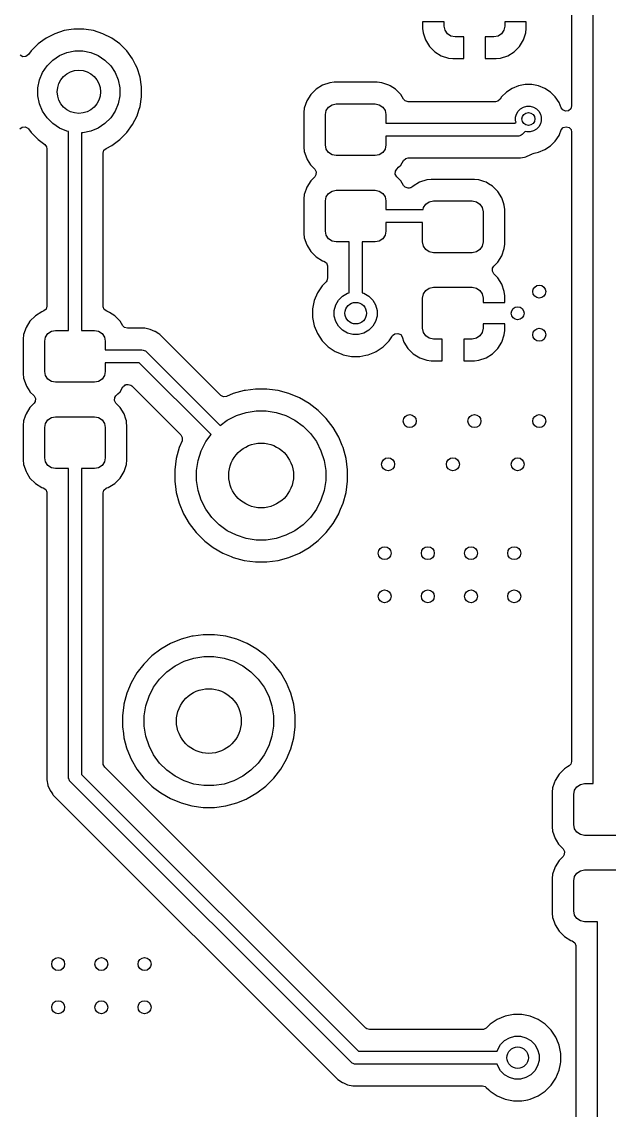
# Model space of a CAD drawing. Extents: x 103 to 241, y -131 to -73.
# Drawn here: x 174.02 to 187.62, y -117.97 to -92.75 of the extents above; entities that cross this region are included whole.
import ezdxf

# ---------------------------------------------------------------- set-up
doc = ezdxf.new("R2010")
doc.units = 0
doc.layers.add('BLACK', color=7, linetype='CONTINUOUS')

msp = doc.modelspace()

# ---------------------------------------------------------------- linework, layer by layer
at = {"layer": 'BLACK', "linetype": 'CONTINUOUS'}
for p, q in [((186.7495, -87.926079), (186.7495, -94.697809)), ((187.25, -110.4), (187.25, -88)), ((183.8, -92.75), (183.300001, -92.75)), ((183.300001, -92.75), (183.300001, -92.899986)), ((183.8, -92.85), (183.8, -92.75)), ((185.7, -92.75), (185.2, -92.75)), ((185.2, -92.75), (185.2, -92.85)), ((185.7, -92.899973), (185.7, -92.75)), ((174.782244, -93.02345), (174.578461, -93.127283)), ((174.99975, -92.952778), (174.782244, -93.02345)), ((174.999753, -92.952778), (174.99975, -92.952778)), ((175.163033, -92.926917), (174.999753, -92.952778)), ((175.225646, -92.917), (175.163033, -92.926917)), ((175.454354, -92.917), (175.225646, -92.917)), ((175.510826, -92.925944), (175.454354, -92.917)), ((175.680248, -92.952778), (175.510826, -92.925944)), ((175.897755, -93.02345), (175.680248, -92.952778)), ((176.101538, -93.127283), (175.897755, -93.02345)), ((183.300001, -92.899986), (183.310494, -93.002697)), ((183.310494, -93.002697), (183.365641, -93.169119)), ((183.81903, -92.945671), (183.8, -92.85)), ((183.873223, -93.026777), (183.81903, -92.945671)), ((183.954329, -93.08097), (183.873223, -93.026777)), ((185.126777, -93.026777), (185.045671, -93.08097)), ((185.18097, -92.945671), (185.126777, -93.026777)), ((185.2, -92.85), (185.18097, -92.945671)), ((185.634358, -93.169119), (185.689505, -93.002697)), ((185.689505, -93.002697), (185.689506, -93.00269)), ((185.689506, -93.00269), (185.699999, -92.899986)), ((185.699999, -92.899986), (185.7, -92.899973)), ((174.393431, -93.261716), (174.231715, -93.423432)), ((174.393432, -93.261716), (174.393431, -93.261716)), ((174.393434, -93.261714), (174.393432, -93.261716)), ((174.504051, -93.181346), (174.393434, -93.261714)), ((174.578461, -93.127283), (174.504051, -93.181346)), ((176.286566, -93.261714), (176.101538, -93.127283)), ((176.448286, -93.423434), (176.286566, -93.261714)), ((183.365641, -93.169119), (183.365643, -93.169124)), ((183.365643, -93.169124), (183.457684, -93.318345)), ((184.05, -93.1), (183.954329, -93.08097)), ((184.25, -93.1), (184.05, -93.1)), ((184.25, -93.599998), (184.25, -93.1)), ((184.95, -93.1), (184.75, -93.1)), ((184.75, -93.1), (184.75, -93.599999)), ((185.045671, -93.08097), (184.95, -93.1)), ((185.542315, -93.318345), (185.634356, -93.169124)), ((185.634356, -93.169124), (185.634358, -93.169119)), ((174.045374, -93.556582), (173.983579, -93.523976)), ((174.114987, -93.550603), (174.045374, -93.556582)), ((174.170318, -93.507938), (174.114987, -93.550603)), ((174.231715, -93.423432), (174.170318, -93.507938)), ((174.73574, -93.633708), (174.890995, -93.52997)), ((174.890995, -93.52997), (175.063504, -93.458514)), ((175.063504, -93.458514), (175.246639, -93.422087)), ((175.246639, -93.422087), (175.433361, -93.422087)), ((175.433361, -93.422087), (175.616496, -93.458514)), ((175.616496, -93.458514), (175.789005, -93.52997)), ((175.789005, -93.52997), (175.94426, -93.633708)), ((176.582717, -93.608462), (176.448286, -93.423434)), ((183.457684, -93.318345), (183.581654, -93.442315)), ((183.581654, -93.442315), (183.730875, -93.534356)), ((183.730875, -93.534356), (183.73088, -93.534358)), ((183.73088, -93.534358), (183.897302, -93.589505)), ((185.102697, -93.589505), (185.269119, -93.534358)), ((185.269119, -93.534358), (185.269124, -93.534356)), ((185.269124, -93.534356), (185.418345, -93.442315)), ((185.418345, -93.442315), (185.542315, -93.318345)), ((174.49997, -93.920995), (174.603708, -93.76574)), ((174.603708, -93.76574), (174.73574, -93.633708)), ((175.94426, -93.633708), (176.076292, -93.76574)), ((176.076292, -93.76574), (176.18003, -93.920995)), ((176.653667, -93.747709), (176.582717, -93.608462)), ((176.686549, -93.812244), (176.653667, -93.747709)), ((176.757221, -94.02975), (176.686549, -93.812244)), ((183.897302, -93.589505), (183.897309, -93.589506)), ((183.897309, -93.589506), (184.000019, -93.599999)), ((184.000019, -93.599999), (184.249999, -93.599999)), ((184.249999, -93.599999), (184.25, -93.599998)), ((184.75, -93.599999), (184.999972, -93.599999)), ((184.999972, -93.599999), (184.999986, -93.599998)), ((184.999986, -93.599998), (185.102697, -93.589505)), ((174.428514, -94.093504), (174.49997, -93.920995)), ((176.18003, -93.920995), (176.251486, -94.093504)), ((176.757221, -94.029751), (176.757221, -94.02975)), ((176.757222, -94.029755), (176.757221, -94.029751)), ((176.793, -94.255646), (176.757222, -94.029755)), ((174.392087, -94.276639), (174.428514, -94.093504)), ((174.392087, -94.463361), (174.392087, -94.276639)), ((176.251486, -94.093504), (176.287913, -94.276639)), ((176.287913, -94.276639), (176.287913, -94.463361)), ((176.793, -94.484354), (176.793, -94.255646)), ((180.831342, -94.307289), (180.707289, -94.431342)), ((180.980663, -94.215187), (180.831342, -94.307289)), ((180.980668, -94.215185), (180.980663, -94.215187)), ((181.1472, -94.160001), (180.980668, -94.215185)), ((181.147203, -94.16), (181.1472, -94.160001)), ((181.24998, -94.149501), (181.147203, -94.16)), ((181.249998, -94.1495), (181.24998, -94.149501)), ((182.25001, -94.1495), (181.249998, -94.1495)), ((182.352795, -94.16), (182.25001, -94.1495)), ((182.352797, -94.160001), (182.352795, -94.16)), ((182.517862, -94.214698), (182.352797, -94.160001)), ((182.519331, -94.215185), (182.517862, -94.214698)), ((182.519336, -94.215187), (182.519331, -94.215185)), ((182.545347, -94.231231), (182.519336, -94.215187)), ((182.668656, -94.307288), (182.545347, -94.231231)), ((182.792712, -94.431344), (182.668656, -94.307288)), ((185.370814, -94.290609), (185.239711, -94.37821)), ((185.370827, -94.290602), (185.370814, -94.290609)), ((185.516498, -94.230264), (185.370827, -94.290602)), ((185.51651, -94.230261), (185.516498, -94.230264)), ((185.671155, -94.1995), (185.51651, -94.230261)), ((185.671158, -94.1995), (185.671155, -94.1995)), ((185.828842, -94.1995), (185.671158, -94.1995)), ((185.828845, -94.1995), (185.828842, -94.1995)), ((185.983489, -94.230261), (185.828845, -94.1995)), ((185.983501, -94.230264), (185.983489, -94.230261)), ((186.129172, -94.290602), (185.983501, -94.230264)), ((186.129185, -94.290609), (186.129172, -94.290602)), ((186.260288, -94.37821), (186.129185, -94.290609)), ((174.428514, -94.646496), (174.392087, -94.463361)), ((176.287913, -94.463361), (176.251486, -94.646496)), ((176.757222, -94.710245), (176.793, -94.484354)), ((180.707289, -94.431342), (180.615187, -94.580663)), ((182.828715, -94.489715), (182.792712, -94.431344)), ((182.860099, -94.540597), (182.828715, -94.489715)), ((182.898599, -94.579815), (182.860099, -94.540597)), ((185.091675, -94.54439), (185.038063, -94.589196)), ((185.128207, -94.489715), (185.091675, -94.54439)), ((185.128213, -94.489707), (185.128207, -94.489715)), ((185.239707, -94.378213), (185.128213, -94.489707)), ((185.239711, -94.37821), (185.239707, -94.378213)), ((186.260292, -94.378213), (186.260288, -94.37821)), ((186.371786, -94.489707), (186.260292, -94.378213)), ((186.371789, -94.489711), (186.371786, -94.489707)), ((186.45939, -94.620814), (186.371789, -94.489711)), ((174.49997, -94.819005), (174.428514, -94.646496)), ((174.603708, -94.97426), (174.49997, -94.819005)), ((176.18003, -94.819005), (176.076292, -94.97426)), ((176.251486, -94.646496), (176.18003, -94.819005)), ((176.686548, -94.927758), (176.729952, -94.794175)), ((176.729952, -94.794175), (176.757221, -94.710249)), ((176.757221, -94.710248), (176.757222, -94.710245)), ((176.757221, -94.710249), (176.757221, -94.710248)), ((180.56, -94.747204), (180.5495, -94.849983)), ((180.560001, -94.747204), (180.56, -94.747204)), ((180.615186, -94.580666), (180.560001, -94.747203)), ((180.560001, -94.747203), (180.560001, -94.747204)), ((180.615187, -94.580663), (180.615186, -94.580666)), ((181.05, -94.9), (181.06903, -94.804329)), ((181.06903, -94.804329), (181.123223, -94.723223)), ((181.123223, -94.723223), (181.204329, -94.66903)), ((181.204329, -94.66903), (181.3, -94.65)), ((181.3, -94.65), (182.2, -94.65)), ((182.2, -94.65), (182.295671, -94.66903)), ((182.295671, -94.66903), (182.376777, -94.723223)), ((182.376777, -94.723223), (182.43097, -94.804329)), ((182.43097, -94.804329), (182.45, -94.9)), ((182.965638, -94.5995), (182.898599, -94.579815)), ((184.988573, -94.5995), (182.965638, -94.5995)), ((185.038063, -94.589196), (184.988573, -94.5995)), ((185.472836, -94.885195), (185.511994, -94.817372)), ((185.511994, -94.817372), (185.567372, -94.761994)), ((185.567372, -94.761994), (185.635195, -94.722836)), ((185.635195, -94.722836), (185.710842, -94.702567)), ((185.710842, -94.702567), (185.789158, -94.702567)), ((185.789158, -94.702567), (185.864805, -94.722836)), ((185.864805, -94.722836), (185.932628, -94.761994)), ((185.932628, -94.761994), (185.988006, -94.817372)), ((185.988006, -94.817372), (186.027164, -94.885195)), ((186.459397, -94.620827), (186.45939, -94.620814)), ((186.510939, -94.745261), (186.459397, -94.620827)), ((186.544297, -94.791522), (186.510939, -94.745261)), ((186.607853, -94.820547), (186.544297, -94.791522)), ((186.677011, -94.810603), (186.607853, -94.820547)), ((186.729815, -94.764848), (186.677011, -94.810603)), ((186.7495, -94.697809), (186.729815, -94.764848)), ((174.73574, -95.106292), (174.603708, -94.97426)), ((176.076292, -94.97426), (175.94426, -95.106292)), ((176.582717, -95.131538), (176.686548, -94.927758)), ((180.5495, -94.849983), (180.5495, -95.650001)), ((181.05, -95.6), (181.05, -94.9)), ((182.45, -94.9), (182.45, -95.1)), ((185.437868, -95.1), (185.462317, -95.07555)), ((185.452567, -94.960842), (185.472836, -94.885195)), ((185.452567, -95.039158), (185.452567, -94.960842)), ((185.462317, -95.07555), (185.452567, -95.039158)), ((186.027164, -94.885195), (186.047433, -94.960842)), ((186.047433, -95.039158), (186.027164, -95.114805)), ((186.047433, -94.960842), (186.047433, -95.039158)), ((173.969683, -95.232059), (174.025012, -95.189396)), ((174.025012, -95.189396), (174.094625, -95.183417)), ((174.094625, -95.183417), (174.15642, -95.216023)), ((174.15642, -95.216023), (174.170314, -95.232056)), ((174.170314, -95.232056), (174.231714, -95.316566)), ((174.231714, -95.316566), (174.393434, -95.478286)), ((174.890995, -95.21003), (174.73574, -95.106292)), ((175.063504, -95.281486), (174.890995, -95.21003)), ((175.1, -95.288745), (175.063504, -95.281486)), ((175.1, -99.9), (175.1, -95.288745)), ((175.433361, -95.317913), (175.4, -95.317913)), ((175.4, -95.317913), (175.4, -99.9)), ((175.616496, -95.281486), (175.433361, -95.317913)), ((175.789005, -95.21003), (175.616496, -95.281486)), ((175.94426, -95.106292), (175.789005, -95.21003)), ((176.286566, -95.478286), (176.448286, -95.316566)), ((176.448286, -95.316566), (176.582717, -95.131538)), ((182.45, -95.1), (185.437868, -95.1)), ((185.674449, -95.287682), (185.606066, -95.356066)), ((185.710842, -95.297433), (185.674449, -95.287682)), ((185.789158, -95.297433), (185.710842, -95.297433)), ((185.864805, -95.277164), (185.789158, -95.297433)), ((185.932628, -95.238006), (185.864805, -95.277164)), ((185.988006, -95.182628), (185.932628, -95.238006)), ((186.027164, -95.114805), (185.988006, -95.182628)), ((186.46766, -95.359224), (186.510939, -95.254738)), ((186.510939, -95.254738), (186.554779, -95.200334)), ((186.554779, -95.200334), (186.621074, -95.178269)), ((186.621074, -95.178269), (186.688773, -95.195548)), ((186.688773, -95.195548), (186.736384, -95.246685)), ((186.736384, -95.246685), (186.7495, -95.30219)), ((186.7495, -95.30219), (186.7495, -109.884362)), ((174.393434, -95.478286), (174.548386, -95.590866)), ((176.101538, -95.612717), (176.286566, -95.478286)), ((185.5, -95.4), (182.45, -95.4)), ((182.45, -95.4), (182.45, -95.6)), ((185.529264, -95.397118), (185.5, -95.4)), ((185.551661, -95.38784), (185.529264, -95.397118)), ((185.583335, -95.374721), (185.551661, -95.38784)), ((185.606066, -95.356066), (185.583335, -95.374721)), ((186.260289, -95.621789), (186.371789, -95.510289)), ((186.371789, -95.510289), (186.459394, -95.379179)), ((186.459394, -95.379179), (186.46766, -95.359224)), ((174.548386, -95.590866), (174.591051, -95.646195)), ((174.591051, -95.646195), (174.5995, -95.691183)), ((174.5995, -95.691183), (174.5995, -99.336267)), ((175.9005, -95.791137), (175.920185, -95.724098)), ((175.9005, -99.336267), (175.9005, -95.791137)), ((175.920185, -95.724098), (175.968204, -95.680652)), ((175.968204, -95.680652), (176.101538, -95.612717)), ((180.5495, -95.650001), (180.549501, -95.650019)), ((180.549501, -95.650019), (180.56, -95.752796)), ((180.56, -95.752796), (180.560001, -95.752799)), ((180.560001, -95.752799), (180.615185, -95.919331)), ((181.06903, -95.695671), (181.05, -95.6)), ((181.123223, -95.776777), (181.06903, -95.695671)), ((181.204329, -95.83097), (181.123223, -95.776777)), ((181.3, -95.85), (181.204329, -95.83097)), ((182.295671, -95.83097), (182.2, -95.85)), ((182.376777, -95.776777), (182.295671, -95.83097)), ((182.43097, -95.695671), (182.376777, -95.776777)), ((182.45, -95.6), (182.43097, -95.695671)), ((185.689744, -95.875501), (185.808127, -95.826465)), ((185.808127, -95.826465), (185.826679, -95.814069)), ((185.826679, -95.814069), (185.834162, -95.809068)), ((185.834162, -95.809068), (185.878864, -95.790549)), ((185.878864, -95.790549), (185.983497, -95.769737)), ((185.983497, -95.769737), (186.129179, -95.709394)), ((186.129179, -95.709394), (186.260289, -95.621789)), ((180.615185, -95.919331), (180.615187, -95.919336)), ((180.615187, -95.919336), (180.627434, -95.939191)), ((180.627434, -95.939191), (180.705169, -96.065221)), ((180.705169, -96.065221), (180.707289, -96.068657)), ((180.707289, -96.068657), (180.800951, -96.162319)), ((182.2, -95.85), (181.3, -95.85)), ((182.741192, -96.120176), (182.792712, -96.068656)), ((182.792712, -96.068656), (182.860099, -95.959402)), ((182.860099, -95.959402), (182.912047, -95.912679)), ((182.912047, -95.912679), (182.965638, -95.9005)), ((182.965638, -95.9005), (185.564071, -95.9005)), ((185.564071, -95.9005), (185.658842, -95.881648)), ((185.658842, -95.881648), (185.689744, -95.875501)), ((180.800951, -96.337681), (180.707289, -96.431342)), ((180.800951, -96.162319), (180.834436, -96.223642)), ((180.829452, -96.293334), (180.800951, -96.337681)), ((180.834436, -96.223642), (180.829452, -96.293334)), ((182.665564, -96.276358), (182.670548, -96.206666)), ((182.699049, -96.337681), (182.665564, -96.276358)), ((182.670548, -96.206666), (182.699049, -96.162319)), ((182.699049, -96.162319), (182.741192, -96.120176)), ((182.792712, -96.431344), (182.699049, -96.337681)), ((180.615185, -96.580668), (180.600662, -96.624497)), ((180.615187, -96.580663), (180.615185, -96.580668)), ((180.707289, -96.431342), (180.615187, -96.580663)), ((182.860099, -96.540597), (182.792712, -96.431344)), ((182.898599, -96.579815), (182.860099, -96.540597)), ((182.965638, -96.5995), (182.898599, -96.579815)), ((183.048523, -96.577884), (183.022705, -96.594477)), ((183.075451, -96.563181), (183.048523, -96.577884)), ((183.081342, -96.557289), (183.075451, -96.563181)), ((183.230663, -96.465187), (183.081342, -96.557289)), ((183.230668, -96.465185), (183.230663, -96.465187)), ((183.3972, -96.410001), (183.230668, -96.465185)), ((183.397203, -96.41), (183.3972, -96.410001)), ((183.49998, -96.399501), (183.397203, -96.41)), ((183.499998, -96.3995), (183.49998, -96.399501)), ((184.50001, -96.3995), (183.499998, -96.3995)), ((184.602795, -96.41), (184.50001, -96.3995)), ((184.602797, -96.410001), (184.602795, -96.41)), ((184.715487, -96.447343), (184.602797, -96.410001)), ((184.769331, -96.465185), (184.715487, -96.447343)), ((184.769336, -96.465187), (184.769331, -96.465185)), ((184.825888, -96.500069), (184.769336, -96.465187)), ((184.918656, -96.557288), (184.825888, -96.500069)), ((185.042712, -96.681344), (184.918656, -96.557288)), ((180.56, -96.747204), (180.5495, -96.849983)), ((180.560001, -96.747204), (180.56, -96.747204)), ((180.600662, -96.624497), (180.560001, -96.747203)), ((180.560001, -96.747203), (180.560001, -96.747204)), ((181.05, -96.9), (181.06903, -96.804329)), ((181.06903, -96.804329), (181.123223, -96.723223)), ((181.123223, -96.723223), (181.204329, -96.66903)), ((181.204329, -96.66903), (181.3, -96.65)), ((181.3, -96.65), (182.2, -96.65)), ((182.2, -96.65), (182.295671, -96.66903)), ((182.295671, -96.66903), (182.376777, -96.723223)), ((182.376777, -96.723223), (182.43097, -96.804329)), ((182.43097, -96.804329), (182.45, -96.9)), ((182.98777, -96.5995), (182.965638, -96.5995)), ((183.014128, -96.596666), (182.98777, -96.5995)), ((183.016504, -96.595368), (183.014128, -96.596666)), ((183.022705, -96.594477), (183.016504, -96.595368)), ((185.134814, -96.830666), (185.042712, -96.681344)), ((185.171664, -96.941872), (185.134814, -96.830666)), ((180.5495, -96.849983), (180.5495, -97.650001)), ((181.05, -97.6), (181.05, -96.9)), ((182.45, -96.9), (182.45, -97.1)), ((183.309946, -97.1), (183.31903, -97.054329)), ((183.31903, -97.054329), (183.373223, -96.973223)), ((183.373223, -96.973223), (183.454329, -96.91903)), ((183.454329, -96.91903), (183.55, -96.9)), ((183.55, -96.9), (184.45, -96.9)), ((184.45, -96.9), (184.545671, -96.91903)), ((184.545671, -96.91903), (184.626777, -96.973223)), ((184.626777, -96.973223), (184.68097, -97.054329)), ((184.68097, -97.054329), (184.7, -97.15)), ((185.189998, -96.9972), (185.171664, -96.941872)), ((185.189999, -96.997203), (185.189998, -96.9972)), ((185.200467, -97.099683), (185.189999, -96.997203)), ((182.45, -97.1), (183.309946, -97.1)), ((184.7, -97.15), (184.7, -97.85)), ((185.200499, -97.099992), (185.200467, -97.099683)), ((185.2005, -97.900009), (185.200499, -97.099992)), ((183.3, -97.4), (182.45, -97.4)), ((182.45, -97.4), (182.45, -97.6)), ((183.3, -97.85), (183.3, -97.4)), ((180.5495, -97.650001), (180.549501, -97.650019)), ((180.549501, -97.650019), (180.56, -97.752796)), ((180.56, -97.752796), (180.560001, -97.752799)), ((180.560001, -97.752799), (180.615185, -97.919331)), ((181.06903, -97.695671), (181.05, -97.6)), ((181.123223, -97.776777), (181.06903, -97.695671)), ((181.204329, -97.83097), (181.123223, -97.776777)), ((181.3, -97.85), (181.204329, -97.83097)), ((181.6, -97.85), (181.3, -97.85)), ((181.6, -99.026982), (181.6, -97.85)), ((182.2, -97.85), (181.9, -97.85)), ((181.9, -97.85), (181.9, -99.026982)), ((182.295671, -97.83097), (182.2, -97.85)), ((182.376777, -97.776777), (182.295671, -97.83097)), ((182.43097, -97.695671), (182.376777, -97.776777)), ((182.45, -97.6), (182.43097, -97.695671)), ((183.31903, -97.945671), (183.3, -97.85)), ((184.7, -97.85), (184.68097, -97.945671)), ((180.615185, -97.919331), (180.615187, -97.919336)), ((180.615187, -97.919336), (180.622594, -97.931344)), ((180.622594, -97.931344), (180.707288, -98.068656)), ((180.707288, -98.068656), (180.831344, -98.192712)), ((183.373223, -98.026777), (183.31903, -97.945671)), ((183.454329, -98.08097), (183.373223, -98.026777)), ((183.55, -98.1), (183.454329, -98.08097)), ((184.45, -98.1), (183.55, -98.1)), ((184.545671, -98.08097), (184.45, -98.1)), ((184.626777, -98.026777), (184.545671, -98.08097)), ((184.68097, -97.945671), (184.626777, -98.026777)), ((185.134814, -98.169334), (185.189999, -98.002797)), ((185.189999, -98.002797), (185.2005, -97.900009)), ((180.831344, -98.192712), (180.980666, -98.284814)), ((180.980666, -98.284814), (181.0145, -98.296025)), ((181.0145, -98.296025), (181.071947, -98.335796)), ((181.071947, -98.335796), (181.098772, -98.400311)), ((184.948691, -98.412676), (185.042712, -98.318656)), ((185.042712, -98.318656), (185.134814, -98.169334)), ((181.098772, -98.400311), (181.0995, -98.413732)), ((181.0995, -98.413732), (181.0995, -98.684216)), ((184.91521, -98.526711), (184.920194, -98.457019)), ((184.948695, -98.588034), (184.91521, -98.526711)), ((184.920194, -98.457019), (184.948691, -98.412676)), ((185.042315, -98.681654), (184.948695, -98.588034)), ((181.063181, -98.771897), (180.972863, -98.862214)), ((181.079815, -98.751255), (181.063181, -98.771897)), ((181.0995, -98.684216), (181.079815, -98.751255)), ((185.134356, -98.830875), (185.042315, -98.681654)), ((185.134358, -98.83088), (185.134356, -98.830875)), ((185.189505, -98.997302), (185.134358, -98.83088)), ((180.863364, -99.026092), (180.78795, -99.20816)), ((180.863371, -99.026079), (180.863364, -99.026092)), ((180.97286, -98.862218), (180.863371, -99.026079)), ((180.972863, -98.862214), (180.97286, -98.862218)), ((181.353323, -99.195619), (181.445619, -99.103323)), ((181.445619, -99.103323), (181.558658, -99.03806)), ((181.558658, -99.03806), (181.6, -99.026982)), ((181.9, -99.026982), (181.941342, -99.03806)), ((181.941342, -99.03806), (182.054381, -99.103323)), ((182.054381, -99.103323), (182.146677, -99.195619)), ((183.3, -99.15), (183.31903, -99.054329)), ((183.31903, -99.054329), (183.373223, -98.973223)), ((183.373223, -98.973223), (183.454329, -98.91903)), ((183.454329, -98.91903), (183.55, -98.9)), ((183.55, -98.9), (184.45, -98.9)), ((184.45, -98.9), (184.545671, -98.91903)), ((184.545671, -98.91903), (184.626777, -98.973223)), ((184.626777, -98.973223), (184.68097, -99.054329)), ((184.68097, -99.054329), (184.7, -99.15)), ((185.199998, -99.100013), (185.189505, -98.997302)), ((185.199999, -99.100028), (185.199998, -99.100013)), ((185.199999, -99.25), (185.199999, -99.100028)), ((174.5995, -99.336267), (174.579815, -99.403306)), ((175.901228, -99.349683), (175.9005, -99.336267)), ((175.92805, -99.414199), (175.901228, -99.349683)), ((180.787947, -99.20817), (180.7495, -99.401456)), ((180.78795, -99.20816), (180.787947, -99.20817)), ((181.254278, -99.434737), (181.28806, -99.308658)), ((181.28806, -99.308658), (181.353323, -99.195619)), ((182.146677, -99.195619), (182.21194, -99.308658)), ((182.21194, -99.308658), (182.245722, -99.434737)), ((183.3, -99.85), (183.3, -99.15)), ((184.7, -99.15), (184.7, -99.25)), ((184.7, -99.25), (185.199999, -99.25)), ((174.331342, -99.557289), (174.207289, -99.681342)), ((174.480663, -99.465187), (174.331342, -99.557289)), ((174.480671, -99.465184), (174.480663, -99.465187)), ((174.514506, -99.453972), (174.480671, -99.465184)), ((174.527011, -99.449061), (174.514506, -99.453972)), ((174.579815, -99.403306), (174.527011, -99.449061)), ((175.985494, -99.453972), (175.92805, -99.414199)), ((176.019328, -99.465184), (175.985494, -99.453972)), ((176.019334, -99.465186), (176.019328, -99.465184)), ((176.019335, -99.465186), (176.019334, -99.465186)), ((176.019336, -99.465187), (176.019335, -99.465186)), ((176.047398, -99.482496), (176.019336, -99.465187)), ((176.168656, -99.557288), (176.047398, -99.482496)), ((176.292712, -99.681344), (176.168656, -99.557288)), ((180.7495, -99.598543), (180.749499, -99.598543)), ((180.749499, -99.598543), (180.787947, -99.791829)), ((180.7495, -99.401456), (180.7495, -99.401459)), ((180.7495, -99.401459), (180.7495, -99.598541)), ((180.7495, -99.598541), (180.7495, -99.598543)), ((181.254278, -99.565263), (181.254278, -99.434737)), ((181.28806, -99.691342), (181.254278, -99.565263)), ((182.245722, -99.565263), (182.21194, -99.691342)), ((182.245722, -99.434737), (182.245722, -99.565263)), ((174.115186, -99.830666), (174.060001, -99.997203)), ((174.115187, -99.830663), (174.115186, -99.830666)), ((174.207289, -99.681342), (174.115187, -99.830663)), ((176.360099, -99.790597), (176.292712, -99.681344)), ((176.398599, -99.829815), (176.360099, -99.790597)), ((176.465638, -99.8495), (176.398599, -99.829815)), ((176.864069, -99.8495), (176.465638, -99.8495)), ((176.864071, -99.8495), (176.864069, -99.8495)), ((176.989738, -99.874497), (176.864071, -99.8495)), ((180.787947, -99.791829), (180.78795, -99.791839)), ((180.78795, -99.791839), (180.863364, -99.973907)), ((181.353323, -99.804381), (181.28806, -99.691342)), ((181.445619, -99.896677), (181.353323, -99.804381)), ((182.146677, -99.804381), (182.054381, -99.896677)), ((182.21194, -99.691342), (182.146677, -99.804381)), ((183.31903, -99.945671), (183.3, -99.85)), ((184.7, -99.85), (184.68097, -99.945671)), ((185.2, -99.75), (184.7, -99.75)), ((184.7, -99.75), (184.7, -99.85)), ((185.2, -99.899973), (185.2, -99.75)), ((174.06, -99.997204), (174.0495, -100.099983)), ((174.0495, -100.099983), (174.0495, -100.900001)), ((174.060001, -99.997204), (174.06, -99.997204)), ((174.060001, -99.997203), (174.060001, -99.997204)), ((174.55, -100.15), (174.56903, -100.054329)), ((174.56903, -100.054329), (174.623223, -99.973223)), ((174.623223, -99.973223), (174.704329, -99.91903)), ((174.704329, -99.91903), (174.8, -99.9)), ((174.8, -99.9), (175.1, -99.9)), ((175.4, -99.9), (175.7, -99.9)), ((175.7, -99.9), (175.795671, -99.91903)), ((175.795671, -99.91903), (175.876777, -99.973223)), ((175.876777, -99.973223), (175.93097, -100.054329)), ((175.93097, -100.054329), (175.95, -100.15)), ((176.989744, -99.874499), (176.989738, -99.874497)), ((177.10093, -99.920554), (176.989744, -99.874499)), ((177.108127, -99.923535), (177.10093, -99.920554)), ((177.191326, -99.979126), (177.108127, -99.923535)), ((177.214673, -99.994726), (177.191326, -99.979126)), ((177.214674, -99.994727), (177.214673, -99.994726)), ((178.620797, -101.400851), (177.214674, -99.994727)), ((180.863364, -99.973907), (180.863371, -99.97392)), ((180.863371, -99.97392), (180.97286, -100.137781)), ((181.558658, -99.96194), (181.445619, -99.896677)), ((181.684737, -99.995722), (181.558658, -99.96194)), ((181.815263, -99.995722), (181.684737, -99.995722)), ((181.941342, -99.96194), (181.815263, -99.995722)), ((182.054381, -99.896677), (181.941342, -99.96194)), ((182.527139, -100.137782), (182.58518, -100.050918)), ((182.58518, -100.050918), (182.605494, -100.020516)), ((182.605494, -100.020516), (182.659106, -99.97571)), ((182.659106, -99.97571), (182.728431, -99.967003)), ((182.728431, -99.967003), (182.791458, -99.997157)), ((182.791458, -99.997157), (182.826302, -100.050402)), ((182.826302, -100.050402), (182.865641, -100.169119)), ((183.373223, -100.026777), (183.31903, -99.945671)), ((183.454329, -100.08097), (183.373223, -100.026777)), ((183.55, -100.1), (183.454329, -100.08097)), ((183.75, -100.1), (183.55, -100.1)), ((183.75, -100.599998), (183.75, -100.1)), ((184.45, -100.1), (184.25, -100.1)), ((184.25, -100.1), (184.25, -100.599999)), ((184.545671, -100.08097), (184.45, -100.1)), ((184.626777, -100.026777), (184.545671, -100.08097)), ((184.68097, -99.945671), (184.626777, -100.026777)), ((185.134358, -100.169119), (185.189505, -100.002697)), ((185.189505, -100.002697), (185.189506, -100.00269)), ((185.189506, -100.00269), (185.199999, -99.899986)), ((185.199999, -99.899986), (185.2, -99.899973)), ((174.55, -100.85), (174.55, -100.15)), ((175.95, -100.15), (175.95, -100.35)), ((175.95, -100.35), (176.8, -100.35)), ((176.8, -100.35), (176.829264, -100.352882)), ((176.829264, -100.352882), (176.851661, -100.362159)), ((176.851661, -100.362159), (176.883335, -100.375279)), ((180.97286, -100.137781), (180.972863, -100.137785)), ((180.972863, -100.137785), (181.112214, -100.277136)), ((181.112214, -100.277136), (181.112218, -100.277139)), ((181.112218, -100.277139), (181.276079, -100.386628)), ((182.223914, -100.386632), (182.387782, -100.277139)), ((182.387782, -100.277139), (182.527139, -100.137782)), ((182.865641, -100.169119), (182.865643, -100.169124)), ((182.865643, -100.169124), (182.957684, -100.318345)), ((182.957684, -100.318345), (183.081654, -100.442315)), ((184.918345, -100.442315), (185.042315, -100.318345)), ((185.042315, -100.318345), (185.134356, -100.169124)), ((185.134356, -100.169124), (185.134358, -100.169119)), ((176.883335, -100.375279), (176.906066, -100.393934)), ((176.906066, -100.393934), (178.612294, -102.100162)), ((181.276079, -100.386628), (181.276092, -100.386635)), ((181.276092, -100.386635), (181.411471, -100.44271)), ((181.411471, -100.44271), (181.458165, -100.462051)), ((181.458165, -100.462051), (181.458169, -100.462051)), ((181.458169, -100.462051), (181.45817, -100.462052)), ((181.45817, -100.462052), (181.651456, -100.5005)), ((181.651456, -100.5005), (181.651459, -100.5005)), ((181.651459, -100.5005), (181.848543, -100.5005)), ((181.848543, -100.5005), (181.982196, -100.473914)), ((181.982196, -100.473914), (182.041835, -100.462051)), ((182.041835, -100.462051), (182.190286, -100.400561)), ((182.190286, -100.400561), (182.223907, -100.386635)), ((182.223907, -100.386634), (182.223914, -100.386632)), ((182.223907, -100.386635), (182.223907, -100.386634)), ((183.081654, -100.442315), (183.230875, -100.534356)), ((183.230875, -100.534356), (183.23088, -100.534358)), ((183.23088, -100.534358), (183.397302, -100.589505)), ((183.397302, -100.589505), (183.397309, -100.589506)), ((183.397309, -100.589506), (183.500019, -100.599999)), ((183.500019, -100.599999), (183.749999, -100.599999)), ((183.749999, -100.599999), (183.75, -100.599998)), ((184.25, -100.599999), (184.499972, -100.599999)), ((184.499972, -100.599999), (184.499986, -100.599998)), ((184.499986, -100.599998), (184.602697, -100.589505)), ((184.602697, -100.589505), (184.769119, -100.534358)), ((184.769119, -100.534358), (184.769124, -100.534356)), ((184.769124, -100.534356), (184.918345, -100.442315)), ((174.56903, -100.945671), (174.55, -100.85)), ((175.95, -100.85), (175.93097, -100.945671)), ((176.737868, -100.65), (175.95, -100.65)), ((175.95, -100.65), (175.95, -100.85)), ((178.400162, -102.312294), (176.737868, -100.65)), ((174.0495, -100.900001), (174.049501, -100.900019)), ((174.049501, -100.900019), (174.06, -101.002796)), ((174.06, -101.002796), (174.060001, -101.002799)), ((174.060001, -101.002799), (174.115185, -101.169331)), ((174.623223, -101.026777), (174.56903, -100.945671)), ((174.704329, -101.08097), (174.623223, -101.026777)), ((174.8, -101.1), (174.704329, -101.08097)), ((175.7, -101.1), (174.8, -101.1)), ((175.795671, -101.08097), (175.7, -101.1)), ((175.876777, -101.026777), (175.795671, -101.08097)), ((175.93097, -100.945671), (175.876777, -101.026777)), ((174.115185, -101.169331), (174.115187, -101.169336)), ((174.115187, -101.169336), (174.129609, -101.192718)), ((174.129609, -101.192718), (174.203435, -101.31241)), ((174.203435, -101.31241), (174.207289, -101.318657)), ((174.207289, -101.318657), (174.300951, -101.412319)), ((176.199049, -101.412319), (176.241185, -101.370183)), ((176.241185, -101.370183), (176.292712, -101.318656)), ((176.292712, -101.318656), (176.360099, -101.209402)), ((176.360099, -101.209402), (176.367686, -101.202578)), ((176.367686, -101.202578), (176.371925, -101.193297)), ((176.371925, -101.193297), (176.393224, -101.179608)), ((176.393224, -101.179608), (176.412047, -101.162679)), ((176.412047, -101.162679), (176.423682, -101.160034)), ((176.423682, -101.160034), (176.430703, -101.155523)), ((176.430703, -101.155523), (176.465638, -101.1505)), ((176.465638, -101.1505), (176.479192, -101.1505)), ((176.479192, -101.1505), (176.546231, -101.170185)), ((176.546231, -101.170185), (176.566873, -101.186819)), ((176.566873, -101.186819), (177.700851, -102.320797)), ((178.915571, -101.361605), (178.755931, -101.427731)), ((178.915581, -101.361602), (178.915571, -101.361605)), ((179.168884, -101.29373), (178.915581, -101.361602)), ((179.197772, -101.289926), (179.168884, -101.29373)), ((179.428872, -101.2595), (179.197772, -101.289926)), ((179.42888, -101.2595), (179.428872, -101.2595)), ((179.69112, -101.2595), (179.42888, -101.2595)), ((179.691127, -101.2595), (179.69112, -101.2595)), ((179.883379, -101.284812), (179.691127, -101.2595)), ((179.951116, -101.29373), (179.883379, -101.284812)), ((180.204419, -101.361602), (179.951116, -101.29373)), ((180.204421, -101.361603), (180.204419, -101.361602)), ((180.204428, -101.361605), (180.204421, -101.361603)), ((180.44669, -101.461953), (180.204428, -101.361605)), ((174.300951, -101.587681), (174.207289, -101.681342)), ((174.300951, -101.412319), (174.334436, -101.473642)), ((174.329452, -101.543334), (174.300951, -101.587681)), ((174.334436, -101.473642), (174.329452, -101.543334)), ((176.165564, -101.526358), (176.170548, -101.456666)), ((176.199049, -101.587681), (176.165564, -101.526358)), ((176.170548, -101.456666), (176.199049, -101.412319)), ((176.292712, -101.681344), (176.199049, -101.587681)), ((178.623982, -101.403925), (178.620797, -101.400851)), ((178.686461, -101.4352), (178.623982, -101.403925)), ((178.755931, -101.427731), (178.686461, -101.4352)), ((180.4467, -101.461958), (180.44669, -101.461953)), ((180.673803, -101.593075), (180.4467, -101.461958)), ((180.881851, -101.752718), (180.673803, -101.593075)), ((174.097907, -101.88281), (174.060001, -101.997203)), ((174.115185, -101.830668), (174.097907, -101.88281)), ((174.115187, -101.830663), (174.115185, -101.830668)), ((174.207289, -101.681342), (174.115187, -101.830663)), ((176.384814, -101.830666), (176.292712, -101.681344)), ((176.426772, -101.957288), (176.384814, -101.830666)), ((178.776252, -101.98104), (178.985975, -101.874181)), ((178.985975, -101.874181), (179.209832, -101.801445)), ((179.209832, -101.801445), (179.442311, -101.764624)), ((179.442311, -101.764624), (179.677689, -101.764624)), ((179.677689, -101.764624), (179.910168, -101.801445)), ((179.910168, -101.801445), (180.134025, -101.874181)), ((180.134025, -101.874181), (180.343748, -101.98104)), ((180.88186, -101.752726), (180.881851, -101.752718)), ((181.067274, -101.93814), (180.88186, -101.752726)), ((174.06, -101.997204), (174.0495, -102.099983)), ((174.0495, -102.099983), (174.0495, -102.900001)), ((174.060001, -101.997204), (174.06, -101.997204)), ((174.060001, -101.997203), (174.060001, -101.997204)), ((174.55, -102.15), (174.56903, -102.054329)), ((174.56903, -102.054329), (174.623223, -101.973223)), ((174.623223, -101.973223), (174.704329, -101.91903)), ((174.704329, -101.91903), (174.8, -101.9)), ((174.8, -101.9), (175.7, -101.9)), ((175.7, -101.9), (175.795671, -101.91903)), ((175.795671, -101.91903), (175.876777, -101.973223)), ((175.876777, -101.973223), (175.93097, -102.054329)), ((175.93097, -102.054329), (175.95, -102.15)), ((176.439998, -101.9972), (176.426772, -101.957288)), ((176.439999, -101.997203), (176.439998, -101.9972)), ((176.445525, -102.051304), (176.439999, -101.997203)), ((176.450499, -102.099992), (176.445525, -102.051304)), ((176.4505, -102.900009), (176.450499, -102.099992)), ((178.612294, -102.100162), (178.776252, -101.98104)), ((180.343748, -101.98104), (180.534172, -102.119391)), ((180.534172, -102.119391), (180.700609, -102.285828)), ((181.067281, -101.938148), (181.067274, -101.93814)), ((181.226924, -102.146196), (181.067281, -101.938148)), ((174.55, -102.85), (174.55, -102.15)), ((175.95, -102.15), (175.95, -102.85)), ((177.700851, -102.320797), (177.734336, -102.38212)), ((177.734336, -102.38212), (177.729352, -102.451812)), ((178.28104, -102.476252), (178.400162, -102.312294)), ((180.700609, -102.285828), (180.83896, -102.476252)), ((181.358041, -102.373299), (181.226924, -102.146196)), ((181.358046, -102.373309), (181.358041, -102.373299)), ((181.439054, -102.56888), (181.358046, -102.373309)), ((177.661602, -102.615581), (177.616723, -102.783075)), ((177.661605, -102.615571), (177.661602, -102.615581)), ((177.727731, -102.455931), (177.661605, -102.615571)), ((177.729352, -102.451812), (177.727731, -102.455931)), ((178.174181, -102.685975), (178.28104, -102.476252)), ((180.83896, -102.476252), (180.945819, -102.685975)), ((181.458398, -102.615581), (181.439054, -102.56888)), ((181.52627, -102.868884), (181.458398, -102.615581)), ((174.56903, -102.945671), (174.55, -102.85)), ((175.95, -102.85), (175.93097, -102.945671)), ((177.59373, -102.868885), (177.5595, -103.128872)), ((177.616723, -102.783075), (177.59373, -102.868885)), ((178.101445, -102.909832), (178.174181, -102.685975)), ((180.945819, -102.685975), (181.018555, -102.909832)), ((181.5605, -103.12888), (181.52627, -102.868884)), ((174.0495, -102.900001), (174.049501, -102.900019)), ((174.049501, -102.900019), (174.06, -103.002796)), ((174.06, -103.002796), (174.060001, -103.002799)), ((174.060001, -103.002799), (174.115185, -103.169331)), ((174.623223, -103.026777), (174.56903, -102.945671)), ((174.704329, -103.08097), (174.623223, -103.026777)), ((174.8, -103.1), (174.704329, -103.08097)), ((175.1, -103.1), (174.8, -103.1)), ((175.1, -110.25), (175.1, -103.1)), ((175.7, -103.1), (175.4, -103.1)), ((175.4, -103.1), (175.4, -110.187868)), ((175.795671, -103.08097), (175.7, -103.1)), ((175.876777, -103.026777), (175.795671, -103.08097)), ((175.93097, -102.945671), (175.876777, -103.026777)), ((176.384814, -103.169334), (176.439999, -103.002797)), ((176.439999, -103.002797), (176.4505, -102.900009)), ((177.5595, -103.128872), (177.5595, -103.391127)), ((178.064624, -103.142311), (178.101445, -102.909832)), ((178.064624, -103.377689), (178.064624, -103.142311)), ((181.018555, -102.909832), (181.055376, -103.142311)), ((181.055376, -103.142311), (181.055376, -103.377689)), ((181.5605, -103.39112), (181.5605, -103.12888)), ((174.115185, -103.169331), (174.115187, -103.169336)), ((174.115187, -103.169336), (174.132771, -103.197844)), ((174.132771, -103.197844), (174.207288, -103.318656)), ((174.207288, -103.318656), (174.331344, -103.442712)), ((176.168656, -103.442712), (176.292712, -103.318656)), ((176.292712, -103.318656), (176.384814, -103.169334)), ((177.5595, -103.391127), (177.584875, -103.58386)), ((178.101445, -103.610168), (178.064624, -103.377689)), ((181.055376, -103.377689), (181.018555, -103.610168)), ((181.52627, -103.651116), (181.5605, -103.39112)), ((174.331344, -103.442712), (174.480666, -103.534814)), ((174.480666, -103.534814), (174.5145, -103.546025)), ((174.5145, -103.546025), (174.571947, -103.585796)), ((174.571947, -103.585796), (174.598772, -103.650311)), ((174.598772, -103.650311), (174.5995, -103.663732)), ((175.9005, -103.663732), (175.920185, -103.596693)), ((175.920185, -103.596693), (175.972989, -103.550938)), ((175.972989, -103.550938), (175.985495, -103.546026)), ((175.985495, -103.546026), (176.019334, -103.534814)), ((176.019334, -103.534814), (176.168656, -103.442712)), ((177.584875, -103.58386), (177.59373, -103.651116)), ((177.59373, -103.651116), (177.661492, -103.904007)), ((178.174181, -103.834025), (178.101445, -103.610168)), ((181.018555, -103.610168), (180.945819, -103.834025)), ((181.458398, -103.904419), (181.52627, -103.651116)), ((174.5995, -103.663732), (174.5995, -110.314069)), ((175.9005, -108.818872), (175.9005, -103.663732)), ((177.661492, -103.904007), (177.661602, -103.904418)), ((177.661602, -103.904418), (177.661605, -103.904428)), ((177.661605, -103.904428), (177.761953, -104.14669)), ((178.28104, -104.043748), (178.174181, -103.834025)), ((180.945819, -103.834025), (180.83896, -104.043748)), ((181.401115, -104.042711), (181.458398, -103.904419)), ((177.761953, -104.14669), (177.761958, -104.1467)), ((177.761958, -104.1467), (177.893075, -104.373803)), ((178.419391, -104.234172), (178.28104, -104.043748)), ((180.83896, -104.043748), (180.700609, -104.234172)), ((181.226924, -104.373803), (181.358043, -104.146697)), ((181.358043, -104.146697), (181.360381, -104.141054)), ((181.360381, -104.141054), (181.401115, -104.042711)), ((177.893075, -104.373803), (178.052718, -104.581851)), ((178.585828, -104.400609), (178.419391, -104.234172)), ((178.776252, -104.53896), (178.585828, -104.400609)), ((180.534172, -104.400609), (180.343748, -104.53896)), ((180.700609, -104.234172), (180.534172, -104.400609)), ((181.067282, -104.581851), (181.226924, -104.373803)), ((178.052718, -104.581851), (178.052726, -104.58186)), ((178.052726, -104.58186), (178.23814, -104.767274)), ((178.985975, -104.645819), (178.776252, -104.53896)), ((179.209832, -104.718555), (178.985975, -104.645819)), ((180.134025, -104.645819), (179.910168, -104.718555)), ((180.343748, -104.53896), (180.134025, -104.645819)), ((180.88186, -104.767274), (181.067274, -104.58186)), ((181.067274, -104.58186), (181.067277, -104.581855)), ((181.067277, -104.581855), (181.067282, -104.581851)), ((178.23814, -104.767274), (178.238148, -104.767281)), ((178.238148, -104.767281), (178.238149, -104.767282)), ((178.238149, -104.767282), (178.253669, -104.779191)), ((178.253669, -104.779191), (178.446196, -104.926924)), ((179.442311, -104.755376), (179.209832, -104.718555)), ((179.677689, -104.755376), (179.442311, -104.755376)), ((179.910168, -104.718555), (179.677689, -104.755376)), ((180.673803, -104.926924), (180.881851, -104.767282)), ((180.881851, -104.767282), (180.881855, -104.767277)), ((180.881855, -104.767277), (180.88186, -104.767274)), ((178.446196, -104.926924), (178.673299, -105.058041)), ((178.673299, -105.058041), (178.673309, -105.058046)), ((178.673309, -105.058046), (178.867642, -105.138541)), ((178.867642, -105.138541), (178.915581, -105.158398)), ((178.915581, -105.158398), (179.168884, -105.22627)), ((179.951116, -105.22627), (180.204419, -105.158398)), ((180.204419, -105.158398), (180.446697, -105.058043)), ((180.446697, -105.058043), (180.673803, -104.926924)), ((179.168884, -105.22627), (179.42888, -105.2605)), ((179.42888, -105.2605), (179.428887, -105.2605)), ((179.428887, -105.2605), (179.691113, -105.2605)), ((179.691113, -105.2605), (179.69112, -105.2605)), ((179.69112, -105.2605), (179.951116, -105.22627)), ((177.463299, -107.151958), (177.236196, -107.283075)), ((177.463309, -107.151953), (177.463299, -107.151958)), ((177.705571, -107.051605), (177.463309, -107.151953)), ((177.705581, -107.051602), (177.705571, -107.051605)), ((177.796349, -107.027281), (177.705581, -107.051602)), ((177.958884, -106.98373), (177.796349, -107.027281)), ((177.987772, -106.979926), (177.958884, -106.98373)), ((178.218872, -106.9495), (177.987772, -106.979926)), ((178.21888, -106.9495), (178.218872, -106.9495)), ((178.48112, -106.9495), (178.21888, -106.9495)), ((178.481127, -106.9495), (178.48112, -106.9495)), ((178.680207, -106.975711), (178.481127, -106.9495)), ((178.741116, -106.98373), (178.680207, -106.975711)), ((178.994419, -107.051602), (178.741116, -106.98373)), ((178.994421, -107.051603), (178.994419, -107.051602)), ((178.994428, -107.051605), (178.994421, -107.051603)), ((179.23669, -107.151953), (178.994428, -107.051605)), ((179.2367, -107.151958), (179.23669, -107.151953)), ((179.463803, -107.283075), (179.2367, -107.151958)), ((177.236196, -107.283075), (177.028148, -107.442718)), ((179.671851, -107.442718), (179.463803, -107.283075)), ((176.842718, -107.628148), (176.683075, -107.836196)), ((177.028148, -107.442718), (176.842718, -107.628148)), ((177.375828, -107.809391), (177.566252, -107.67104)), ((177.566252, -107.67104), (177.775975, -107.564181)), ((177.775975, -107.564181), (177.999832, -107.491445)), ((177.999832, -107.491445), (178.232311, -107.454624)), ((178.232311, -107.454624), (178.467689, -107.454624)), ((178.467689, -107.454624), (178.700168, -107.491445)), ((178.700168, -107.491445), (178.924025, -107.564181)), ((178.924025, -107.564181), (179.133748, -107.67104)), ((179.133748, -107.67104), (179.324172, -107.809391)), ((179.67186, -107.442726), (179.671851, -107.442718)), ((179.857274, -107.62814), (179.67186, -107.442726)), ((179.857281, -107.628148), (179.857274, -107.62814)), ((179.857282, -107.628149), (179.857281, -107.628148)), ((179.888527, -107.668868), (179.857282, -107.628149)), ((180.016924, -107.836196), (179.888527, -107.668868)), ((176.683075, -107.836196), (176.551958, -108.063299)), ((177.209391, -107.975828), (177.375828, -107.809391)), ((179.324172, -107.809391), (179.490609, -107.975828)), ((180.148041, -108.063299), (180.016924, -107.836196)), ((176.551953, -108.063309), (176.451605, -108.305571)), ((176.551958, -108.063299), (176.551953, -108.063309)), ((176.964181, -108.375975), (177.07104, -108.166252)), ((177.07104, -108.166252), (177.209391, -107.975828)), ((179.490609, -107.975828), (179.62896, -108.166252)), ((179.62896, -108.166252), (179.735819, -108.375975)), ((180.148046, -108.063309), (180.148041, -108.063299)), ((180.226534, -108.252796), (180.148046, -108.063309)), ((176.451602, -108.305581), (176.38373, -108.558884)), ((176.451605, -108.305571), (176.451602, -108.305581)), ((176.891445, -108.599832), (176.964181, -108.375975)), ((179.735819, -108.375975), (179.808555, -108.599832)), ((180.248398, -108.305581), (180.226534, -108.252796)), ((180.31627, -108.558884), (180.248398, -108.305581)), ((176.380623, -108.582486), (176.3495, -108.818872)), ((176.38373, -108.558884), (176.380623, -108.582486)), ((176.854624, -108.832311), (176.891445, -108.599832)), ((179.808555, -108.599832), (179.845376, -108.832311)), ((180.3505, -108.81888), (180.31627, -108.558884)), ((175.9005, -109.929192), (175.9005, -108.818872)), ((176.3495, -108.818872), (176.3495, -109.081127)), ((176.854624, -109.067689), (176.854624, -108.832311)), ((179.845376, -108.832311), (179.845376, -109.067689)), ((180.3505, -109.08112), (180.3505, -108.81888)), ((176.3495, -109.081127), (176.370644, -109.241719)), ((176.891445, -109.300168), (176.854624, -109.067689)), ((179.845376, -109.067689), (179.808555, -109.300168)), ((180.31627, -109.341116), (180.3505, -109.08112)), ((176.370644, -109.241719), (176.38373, -109.341116)), ((176.38373, -109.341116), (176.444879, -109.569328)), ((176.964181, -109.524025), (176.891445, -109.300168)), ((179.808555, -109.300168), (179.735819, -109.524025)), ((180.248398, -109.594419), (180.31627, -109.341116)), ((176.444879, -109.569328), (176.451602, -109.594418)), ((176.451602, -109.594418), (176.451605, -109.594428)), ((176.451605, -109.594428), (176.551953, -109.83669)), ((177.07104, -109.733748), (176.964181, -109.524025)), ((179.735819, -109.524025), (179.62896, -109.733748)), ((180.148043, -109.836697), (180.248398, -109.594419)), ((175.903334, -109.95555), (175.9005, -109.929192)), ((175.936819, -110.016873), (175.903334, -109.95555)), ((176.551953, -109.83669), (176.551958, -109.8367)), ((176.551958, -109.8367), (176.683075, -110.063803)), ((177.209391, -109.924172), (177.07104, -109.733748)), ((177.375828, -110.090609), (177.209391, -109.924172)), ((179.490609, -109.924172), (179.324172, -110.090609)), ((179.62896, -109.733748), (179.490609, -109.924172)), ((180.016924, -110.063803), (180.148043, -109.836697)), ((186.729815, -109.951401), (186.690598, -109.989899)), ((186.7495, -109.884362), (186.729815, -109.951401)), ((175.4, -110.187868), (181.812132, -116.6)), ((181.983126, -116.063181), (175.936819, -110.016873)), ((176.683075, -110.063803), (176.842718, -110.271851)), ((177.566252, -110.22896), (177.375828, -110.090609)), ((179.324172, -110.090609), (179.133748, -110.22896)), ((179.857282, -110.271851), (180.016924, -110.063803)), ((186.457289, -110.181342), (186.365187, -110.330663)), ((186.581342, -110.057289), (186.457289, -110.181342)), ((186.651488, -110.014023), (186.581342, -110.057289)), ((186.690598, -109.989899), (186.651488, -110.014023)), ((174.5995, -110.314071), (174.599499, -110.314071)), ((174.599499, -110.314071), (174.62361, -110.435279)), ((174.5995, -110.314069), (174.5995, -110.314071)), ((174.62361, -110.435279), (174.624498, -110.439742)), ((174.624498, -110.439742), (174.673533, -110.558125)), ((175.102882, -110.279264), (175.1, -110.25)), ((175.111264, -110.2995), (175.102882, -110.279264)), ((175.125279, -110.333335), (175.111264, -110.2995)), ((175.143934, -110.356066), (175.125279, -110.333335)), ((181.643934, -116.856066), (175.143934, -110.356066)), ((176.842718, -110.271851), (176.842726, -110.27186)), ((176.842726, -110.27186), (177.02814, -110.457274)), ((177.02814, -110.457274), (177.028148, -110.457281)), ((177.028148, -110.457281), (177.028149, -110.457282)), ((177.028149, -110.457282), (177.076554, -110.494424)), ((177.775975, -110.335819), (177.566252, -110.22896)), ((177.999832, -110.408555), (177.775975, -110.335819)), ((178.232311, -110.445376), (177.999832, -110.408555)), ((178.467689, -110.445376), (178.232311, -110.445376)), ((178.700168, -110.408555), (178.467689, -110.445376)), ((178.924025, -110.335819), (178.700168, -110.408555)), ((179.133748, -110.22896), (178.924025, -110.335819)), ((179.463803, -110.616924), (179.671851, -110.457282)), ((179.671851, -110.457282), (179.671855, -110.457277)), ((179.671855, -110.457277), (179.67186, -110.457274)), ((179.67186, -110.457274), (179.857274, -110.27186)), ((179.857274, -110.27186), (179.857277, -110.271855)), ((179.857277, -110.271855), (179.857282, -110.271851)), ((186.346428, -110.387274), (186.310001, -110.497203)), ((186.365185, -110.330668), (186.346428, -110.387274)), ((186.365187, -110.330663), (186.365185, -110.330668)), ((186.873223, -110.473223), (186.954329, -110.41903)), ((186.954329, -110.41903), (187.05, -110.4)), ((187.05, -110.4), (187.25, -110.4)), ((174.673533, -110.558125), (174.711315, -110.61467)), ((174.711315, -110.61467), (174.736337, -110.652119)), ((174.736337, -110.652119), (174.744726, -110.664673)), ((174.744726, -110.664673), (174.744727, -110.664674)), ((174.744727, -110.664674), (181.244724, -117.164669)), ((177.076554, -110.494424), (177.236196, -110.616924)), ((177.236196, -110.616924), (177.463299, -110.748041)), ((179.236697, -110.748043), (179.463803, -110.616924)), ((186.31, -110.497204), (186.2995, -110.599983)), ((186.2995, -110.599983), (186.2995, -111.400001)), ((186.310001, -110.497204), (186.31, -110.497204)), ((186.310001, -110.497203), (186.310001, -110.497204)), ((186.8, -110.65), (186.81903, -110.554329)), ((186.8, -111.35), (186.8, -110.65)), ((186.81903, -110.554329), (186.873223, -110.473223)), ((177.463299, -110.748041), (177.463309, -110.748046)), ((177.463309, -110.748046), (177.705571, -110.848394)), ((177.705571, -110.848394), (177.705581, -110.848398)), ((177.705581, -110.848398), (177.958884, -110.91627)), ((177.958884, -110.91627), (178.21888, -110.9505)), ((178.21888, -110.9505), (178.218887, -110.9505)), ((178.218887, -110.9505), (178.481113, -110.9505)), ((178.481113, -110.9505), (178.48112, -110.9505)), ((178.48112, -110.9505), (178.741116, -110.91627)), ((178.741116, -110.91627), (178.994419, -110.848398)), ((178.994419, -110.848398), (179.21438, -110.757287)), ((179.21438, -110.757287), (179.23669, -110.748046)), ((179.23669, -110.748046), (179.236691, -110.748045)), ((179.236691, -110.748045), (179.236697, -110.748043)), ((186.2995, -111.400001), (186.299501, -111.400019)), ((186.299501, -111.400019), (186.31, -111.502796)), ((186.81903, -111.445671), (186.8, -111.35)), ((186.873223, -111.526777), (186.81903, -111.445671)), ((186.31, -111.502796), (186.310001, -111.502799)), ((186.310001, -111.502799), (186.365185, -111.669331)), ((186.365185, -111.669331), (186.365187, -111.669336)), ((186.365187, -111.669336), (186.389901, -111.709403)), ((186.389901, -111.709403), (186.447256, -111.802392)), ((186.954329, -111.58097), (186.873223, -111.526777)), ((187.05, -111.6), (186.954329, -111.58097)), ((187.95, -111.6), (187.05, -111.6)), ((186.447256, -111.802392), (186.457289, -111.818657)), ((186.457289, -111.818657), (186.550951, -111.912319)), ((186.550951, -111.912319), (186.584436, -111.973642)), ((186.584436, -111.973642), (186.579452, -112.043334)), ((186.457289, -112.181342), (186.365187, -112.330663)), ((186.550951, -112.087681), (186.457289, -112.181342)), ((186.579452, -112.043334), (186.550951, -112.087681)), ((186.358945, -112.3495), (186.310001, -112.497203)), ((186.365185, -112.330668), (186.358945, -112.3495)), ((186.365187, -112.330663), (186.365185, -112.330668)), ((186.81903, -112.554329), (186.873223, -112.473223)), ((186.873223, -112.473223), (186.954329, -112.41903)), ((186.954329, -112.41903), (187.05, -112.4)), ((187.05, -112.4), (187.95, -112.4)), ((186.31, -112.497204), (186.2995, -112.599983)), ((186.2995, -112.599983), (186.2995, -113.400001)), ((186.310001, -112.497204), (186.31, -112.497204)), ((186.310001, -112.497203), (186.310001, -112.497204)), ((186.8, -112.65), (186.81903, -112.554329)), ((186.8, -113.35), (186.8, -112.65)), ((186.2995, -113.400001), (186.299501, -113.400019)), ((186.299501, -113.400019), (186.31, -113.502796)), ((186.81903, -113.445671), (186.8, -113.35)), ((186.873223, -113.526777), (186.81903, -113.445671)), ((186.31, -113.502796), (186.310001, -113.502799)), ((186.310001, -113.502799), (186.342376, -113.600498)), ((186.342376, -113.600498), (186.365186, -113.669334)), ((186.365186, -113.669334), (186.457288, -113.818656)), ((186.954329, -113.58097), (186.873223, -113.526777)), ((187.05, -113.6), (186.954329, -113.58097)), ((187.35, -113.6), (187.05, -113.6)), ((187.35, -122.42), (187.35, -113.6)), ((186.457288, -113.818656), (186.581344, -113.942712)), ((186.581344, -113.942712), (186.730666, -114.034814)), ((186.730666, -114.034814), (186.7645, -114.046025)), ((186.7645, -114.046025), (186.821947, -114.085796)), ((186.821947, -114.085796), (186.848772, -114.150311)), ((186.848772, -114.150311), (186.8495, -114.163732)), ((186.8495, -114.163732), (186.8495, -121.7955)), ((185.401457, -115.7495), (185.20817, -115.787947)), ((185.401459, -115.7495), (185.401457, -115.7495)), ((185.598541, -115.7495), (185.401459, -115.7495)), ((185.598543, -115.7495), (185.598541, -115.7495)), ((185.791829, -115.787947), (185.598543, -115.7495)), ((184.862219, -115.972859), (184.817059, -116.01802)), ((185.026079, -115.863371), (184.862219, -115.972859)), ((185.026092, -115.863364), (185.026079, -115.863371)), ((185.20816, -115.78795), (185.026092, -115.863364)), ((185.20817, -115.787947), (185.20816, -115.78795)), ((185.791839, -115.78795), (185.791829, -115.787947)), ((185.973907, -115.863364), (185.791839, -115.78795)), ((185.97392, -115.863371), (185.973907, -115.863364)), ((186.137781, -115.97286), (185.97392, -115.863371)), ((186.137785, -115.972863), (186.137781, -115.97286)), ((186.277136, -116.112214), (186.137785, -115.972863)), ((182.003768, -116.079815), (181.983126, -116.063181)), ((182.070807, -116.0995), (182.003768, -116.079815)), ((184.684217, -116.0995), (182.070807, -116.0995)), ((184.710576, -116.096666), (184.684217, -116.0995)), ((184.771896, -116.063182), (184.710576, -116.096666)), ((184.817059, -116.01802), (184.771896, -116.063182)), ((185.308658, -116.28806), (185.434737, -116.254278)), ((185.434737, -116.254278), (185.565263, -116.254278)), ((185.565263, -116.254278), (185.691342, -116.28806)), ((186.277139, -116.112218), (186.277136, -116.112214)), ((186.386628, -116.276079), (186.277139, -116.112218)), ((185.03806, -116.558658), (185.103323, -116.445619)), ((185.103323, -116.445619), (185.195619, -116.353323)), ((185.195619, -116.353323), (185.308658, -116.28806)), ((185.691342, -116.28806), (185.804381, -116.353323)), ((185.804381, -116.353323), (185.896677, -116.445619)), ((185.896677, -116.445619), (185.96194, -116.558658)), ((186.386635, -116.276092), (186.386628, -116.276079)), ((186.446319, -116.420185), (186.386635, -116.276092)), ((186.462051, -116.458165), (186.446319, -116.420185)), ((186.462051, -116.458169), (186.462051, -116.458165)), ((186.462052, -116.45817), (186.462051, -116.458169)), ((186.5005, -116.651456), (186.462052, -116.45817)), ((181.812132, -116.6), (185.026983, -116.6)), ((185.026983, -116.6), (185.03806, -116.558658)), ((185.96194, -116.558658), (185.995722, -116.684737)), ((185.995722, -116.684737), (185.995722, -116.815263)), ((186.5005, -116.848543), (186.5005, -116.651456)), ((181.666665, -116.874721), (181.643934, -116.856066)), ((181.691952, -116.885195), (181.666665, -116.874721)), ((181.720736, -116.897118), (181.691952, -116.885195)), ((181.75, -116.9), (181.720736, -116.897118)), ((185.026983, -116.9), (181.75, -116.9)), ((185.03806, -116.941342), (185.026983, -116.9)), ((185.103323, -117.054381), (185.03806, -116.941342)), ((185.96194, -116.941342), (185.896677, -117.054381)), ((185.995722, -116.815263), (185.96194, -116.941342)), ((186.462051, -117.041835), (186.492389, -116.889319)), ((186.492389, -116.889319), (186.5005, -116.848543)), ((181.244724, -117.164669), (181.303962, -117.223907)), ((181.303962, -117.223907), (181.335332, -117.255277)), ((181.335332, -117.255277), (181.441866, -117.326461)), ((185.195619, -117.146677), (185.103323, -117.054381)), ((185.308658, -117.21194), (185.195619, -117.146677)), ((185.434737, -117.245722), (185.308658, -117.21194)), ((185.565263, -117.245722), (185.434737, -117.245722)), ((185.691342, -117.21194), (185.565263, -117.245722)), ((185.804381, -117.146677), (185.691342, -117.21194)), ((185.896677, -117.054381), (185.804381, -117.146677)), ((186.277139, -117.387782), (186.386632, -117.223914)), ((186.386632, -117.223914), (186.462051, -117.041835)), ((181.441866, -117.326461), (181.441875, -117.326466)), ((181.441875, -117.326466), (181.465238, -117.336143)), ((181.465238, -117.336143), (181.560256, -117.375501)), ((181.560256, -117.375501), (181.56026, -117.375501)), ((181.56026, -117.375501), (181.560261, -117.375502)), ((181.560261, -117.375502), (181.685928, -117.4005)), ((181.685928, -117.4005), (181.685931, -117.4005)), ((181.685931, -117.4005), (184.684217, -117.4005)), ((184.684217, -117.4005), (184.751256, -117.420185)), ((184.751256, -117.420185), (184.771893, -117.436814)), ((184.771893, -117.436814), (184.831745, -117.496666)), ((184.831745, -117.496666), (184.862219, -117.52714)), ((186.137785, -117.527136), (186.277136, -117.387785)), ((186.277136, -117.387785), (186.277139, -117.387782)), ((184.862219, -117.52714), (185.026079, -117.636628)), ((185.026079, -117.636628), (185.026092, -117.636635)), ((185.026092, -117.636635), (185.20816, -117.712049)), ((185.20816, -117.712049), (185.208165, -117.712051)), ((185.208165, -117.712051), (185.208169, -117.712051)), ((185.208169, -117.712051), (185.20817, -117.712052)), ((185.20817, -117.712052), (185.401456, -117.7505)), ((185.401456, -117.7505), (185.401459, -117.7505)), ((185.401459, -117.7505), (185.598543, -117.7505)), ((185.598543, -117.7505), (185.7375, -117.722859)), ((185.7375, -117.722859), (185.791835, -117.712051)), ((185.791835, -117.712051), (185.973914, -117.636632)), ((185.973914, -117.636632), (186.088547, -117.560037)), ((186.088547, -117.560037), (186.137784, -117.527138)), ((186.137784, -117.527138), (186.137785, -117.527136))]:
    msp.add_line(p, q, dxfattribs=at)
at = {"layer": 'BLACK'}
for centre, radius in [((175.34, -94.37), 0.5), ((185.75, -95), 0.15), ((186, -99), 0.15), ((181.75, -99.5), 0.25), ((185.5, -99.5), 0.15), ((186, -100), 0.15), ((183, -102), 0.15), ((184.5, -102), 0.15), ((186, -102), 0.15), ((179.56, -103.26), 0.75), ((182.5, -103), 0.15), ((184, -103), 0.15), ((185.5, -103), 0.15), ((182.42, -105.06), 0.15), ((183.42, -105.06), 0.15), ((184.42, -105.06), 0.15), ((185.42, -105.06), 0.15), ((182.42, -106.06), 0.15), ((183.42, -106.06), 0.15), ((184.42, -106.06), 0.15), ((185.42, -106.06), 0.15), ((178.35, -108.95), 0.75), ((174.86, -114.58), 0.15), ((175.86, -114.58), 0.15), ((176.86, -114.58), 0.15), ((174.86, -115.58), 0.15), ((175.86, -115.58), 0.15), ((176.86, -115.58), 0.15), ((185.5, -116.75), 0.25)]:
    msp.add_circle(centre, radius, dxfattribs=at)

doc.saveas('drawing.dxf')
